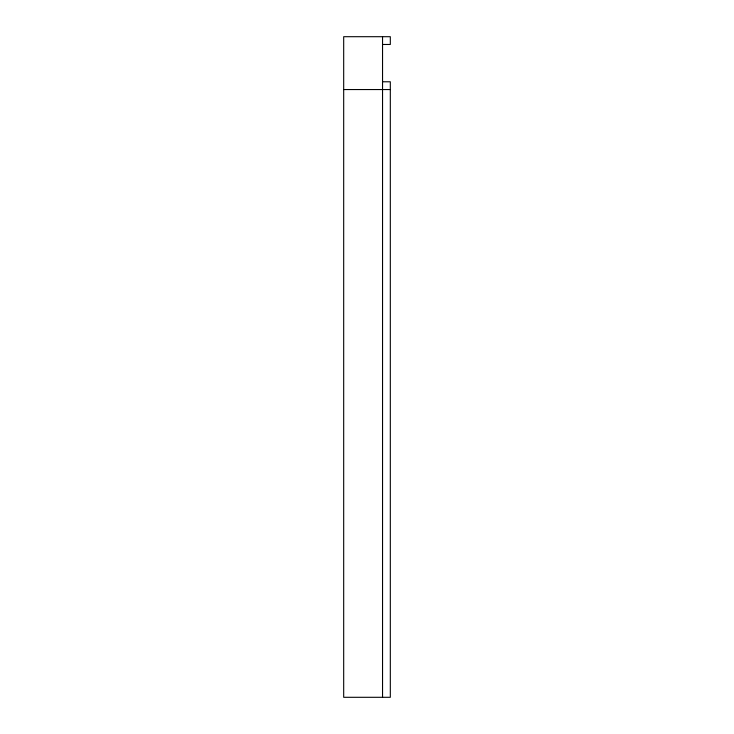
<?xml version="1.0" encoding="UTF-8"?>
<svg xmlns="http://www.w3.org/2000/svg" width="734" height="734" viewBox="0 0 734 734"><rect width="100%" height="100%" fill="white"/><g stroke="black" fill="none" stroke-linecap="round" stroke-linejoin="round"><path stroke-width="1.1" d="M382.542 44.471L390.314 44.471L390.314 36.7L343.686 36.7L343.686 697.3L390.314 697.3L390.314 81.777L382.542 81.777M343.686 89.548L390.314 89.548M382.542 36.7L382.542 697.3"/></g></svg>
